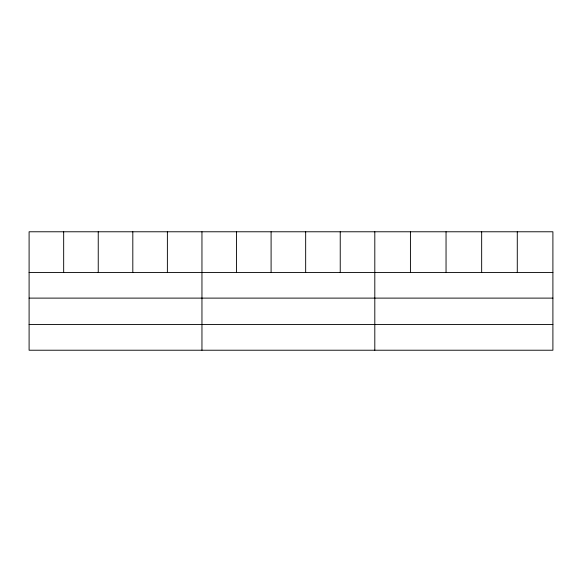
<?xml version="1.0" encoding="UTF-8"?>
<svg xmlns="http://www.w3.org/2000/svg" width="582" height="582" viewBox="0 0 582 582"><rect width="100%" height="100%" fill="white"/><g stroke="black" fill="none" stroke-linecap="round" stroke-linejoin="round"><path stroke-width="0.87" d="M552.9 298.115L552.9 231.774L29.1 231.774L29.1 350.226L552.9 350.226L552.9 298.115L29.1 298.115M29.1 272.449L552.9 272.449M29.1 324.56L552.9 324.56M517.282 231.774L517.282 272.449M481.663 231.774L481.663 272.449M446.045 231.774L446.045 272.449M410.426 231.774L410.426 272.449M374.808 231.774L374.808 350.226M340.237 231.774L340.237 272.449M305.666 231.774L305.666 272.449M271.096 231.774L271.096 272.449M236.525 231.774L236.525 272.449M201.954 231.774L201.954 350.226M167.383 231.774L167.383 272.449M132.812 231.774L132.812 272.449M98.242 231.774L98.242 272.449M63.671 231.774L63.671 272.449"/></g></svg>
